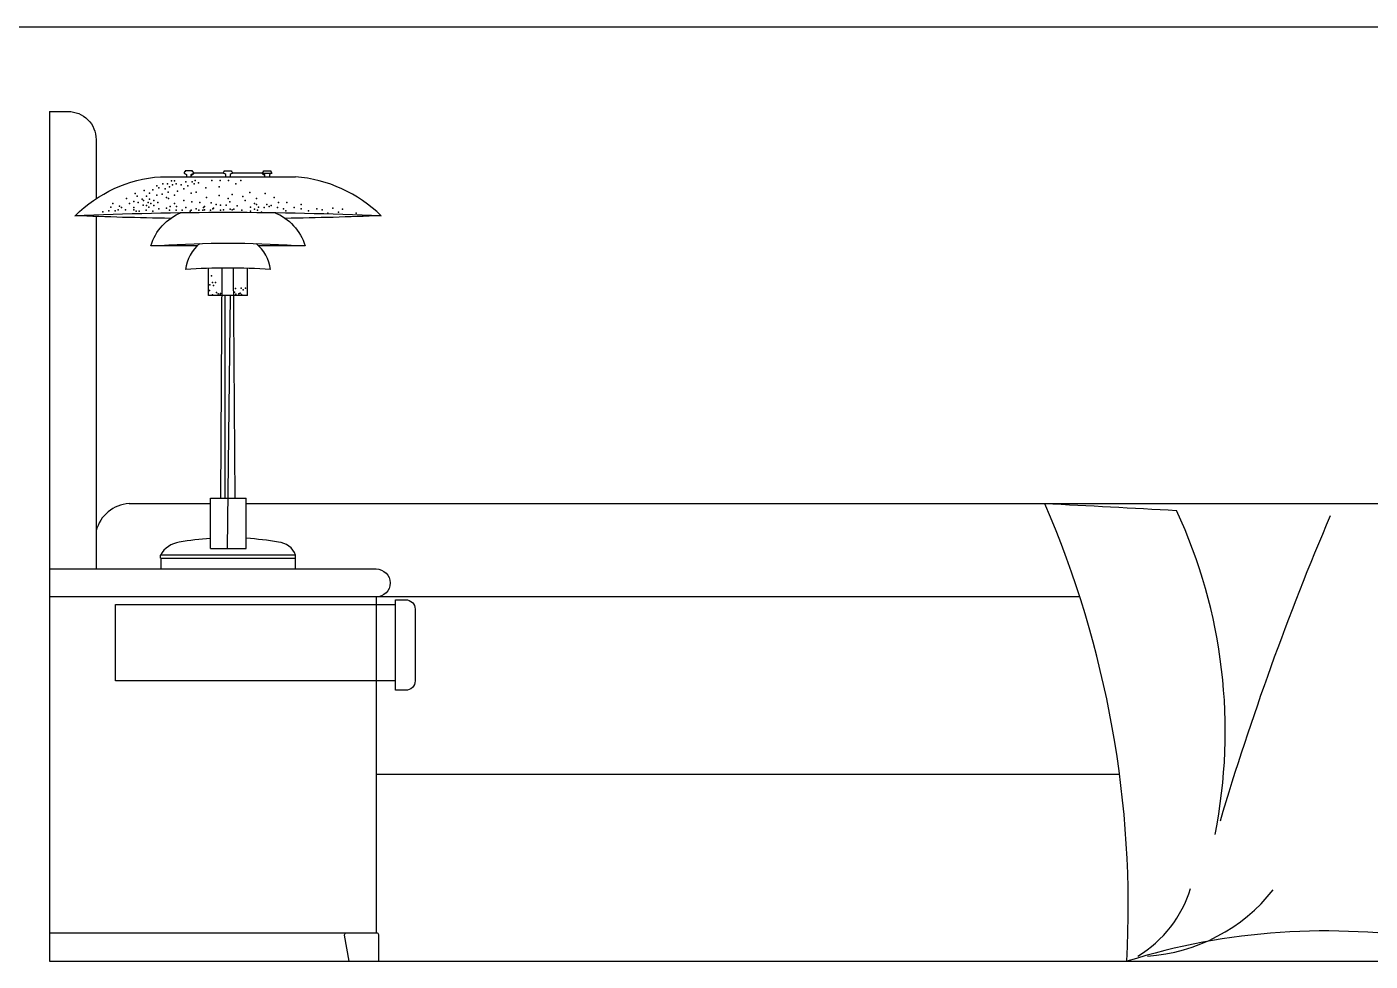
# Model space of a CAD drawing. Header units: inches. Extents: x 6.7 to 49.2, y 11 to 35.8.
# Drawn here: x 45.912 to 47.351, y 14.224 to 15.225 of the extents above; entities that cross this region are included whole.
import ezdxf

# ---------------------------------------------------------------- set-up
doc = ezdxf.new("R2010")
doc.units = ezdxf.units.IN
doc.header["$MEASUREMENT"] = 0
for name, color, linetype in [('02', 2, 'Continuous'), ('1', 1, 'Continuous'), ('4', 4, 'Continuous')]:
    doc.layers.add(name, color=color, linetype=linetype)

msp = doc.modelspace()

# ---------------------------------------------------------------- linework, layer by layer
at = {"layer": '02'}
for p, q in [((46.1741, 15.0676), (46.1649, 15.0676)), ((46.1066, 14.937), (46.1066, 14.9659)), ((46.1198, 14.72), (46.1215, 14.9662)), ((46.1353, 14.72), (46.1333, 14.9662)), ((46.1485, 14.937), (46.1485, 14.9659)), ((46.1485, 14.937), (46.1066, 14.937)), ((46.1247, 14.72), (46.1247, 14.937)), ((46.1272, 14.666), (46.1303, 14.937)), ((46.0216, 14.7141), (46.1087, 14.7141)), ((46.1087, 14.72), (46.1472, 14.72)), ((46.1087, 14.666), (46.1087, 14.72)), ((46.1472, 14.666), (46.1472, 14.72)), ((46.1472, 14.7141), (47.8439, 14.7141)), ((46.1087, 14.666), (46.1472, 14.666)), ((46.0551, 14.6556), (46.0551, 14.659))]:
    msp.add_line(p, q, dxfattribs=at)
for points in [[(46.0881, 15.0642), (46.0881, 15.0665, -0.204461), (46.0903, 15.0676, 0.555281), (46.0896, 15.0696), (46.0896, 15.0705), (46.0817, 15.0705), (46.0817, 15.0696, 0.555281), (46.081, 15.0676, -0.204461), (46.0832, 15.0665), (46.0832, 15.0642)], [(46.1251, 15.0642), (46.1251, 15.0665, 0.204461), (46.1229, 15.0676, -0.555281), (46.1236, 15.0696), (46.1236, 15.0705), (46.1315, 15.0705), (46.1315, 15.0696, -0.555281), (46.1322, 15.0676, 0.204461), (46.13, 15.0665), (46.13, 15.0642)], [(46.1671, 15.065, 0.094811), (46.1634, 15.068), (46.1325, 15.068)], [(46.1671, 15.0642), (46.1671, 15.0665, 0.204461), (46.1648, 15.0676, -0.555282), (46.1656, 15.0696), (46.1656, 15.0705), (46.1734, 15.0705), (46.1734, 15.0696, -0.555282), (46.1742, 15.0676, 0.204461), (46.1719, 15.0665), (46.1719, 15.0642)], [(45.9639, 15.0224, -0.178639), (46.0551, 15.0642), (46.2, 15.0642)], [(46.0661, 15.0196, -0.005704), (45.9634, 15.0224, -0.023086), (46.2917, 15.0224, -0.005704), (46.189, 15.0196)], [(46.0947, 14.9902), (46.0449, 14.9902, -0.227544), (46.0777, 15.0259, -0.227544)], [(46.1774, 15.0259, -0.227544), (46.2101, 14.9902), (46.1603, 14.9902)]]:
    msp.add_lwpolyline(points, format="xyb", dxfattribs=at)
for points in [[(46.1227, 15.068), (46.0917, 15.068)], [(46.2, 14.659), (46.0551, 14.659)], [(46.0551, 14.6556), (46.2, 14.6556)], [(46.0556, 14.6556), (46.0556, 14.6441)], [(46.2, 14.6441), (46.2, 14.659)], [(46.307, 14.5241), (46.0071, 14.5241), (46.0071, 14.6061), (46.307, 14.6061)]]:
    msp.add_lwpolyline(points, dxfattribs=at)
for centre, radius, start, end in [((46.0979, 15.0569), 0.0127, 119.1208, 140.2305), ((46.1882, 14.9167), 0.1479, 45.5945, 85.4316), ((46.1275, 14.0086), 0.9842, 85.7804, 94.2196), ((46.126, 14.9586), 0.0445, 130.1548, 171.8287), ((46.1291, 14.9586), 0.0445, 8.1713, 49.8452), ((46.1275, 14.2075), 0.7588, 86.5578, 93.4422), ((46.0238, 14.6755), 0.0386, 93.1922, 166.0012), ((46.0033, 14.2817), 1.0887, 356.9644, 23.3973), ((44.4199, -35.222), 50.0027, 86.87736, 87.03942), ((46.6336, 14.4702), 0.5623, 348.671, 24.8618), ((50.1559, 13.4885), 3.095, 156.9325, 163.3753), ((46.0795, 14.645), 0.0281, 98.4064, 150.0209), ((46.1285, 14.3794), 0.2981, 93.798, 100.2614), ((46.1285, 14.3794), 0.2981, 79.7386, 86.398), ((46.1801, 14.6516), 0.0212, 20.3456, 85.9287), ((47.0351, 14.3402), 0.1295, 301.2467, 342.8023), ((47.1002, 14.4162), 0.1871, 273.7429, 321.7887), ((47.3031, 13.5435), 0.7129, 80.433, 107.3433)]:
    msp.add_arc(centre, radius, start, end, dxfattribs=at)
for p in [(46.0513, 15.0545), (46.0534, 15.0524), (46.0576, 15.0566), (46.0628, 15.0566), (46.0649, 15.0535), (46.067, 15.0598), (46.068, 15.0555), (46.0701, 15.0598), (46.0722, 15.0566), (46.0775, 15.0556), (46.0825, 15.0589), (46.0847, 15.0544), (46.0892, 15.0589), (46.0914, 15.0566), (46.0925, 15.06), (46.0959, 15.0578), (46.1037, 15.0522), (46.1103, 15.06), (46.1181, 15.0533), (46.1192, 15.06), (46.1281, 15.06), (46.1359, 15.0566), (46.1415, 15.06), (46.0188, 15.0409), (46.0268, 15.0377), (46.0283, 15.0462), (46.0302, 15.0433), (46.0357, 15.04), (46.0369, 15.0388), (46.0377, 15.0493), (46.0402, 15.0433), (46.0435, 15.0466), (46.0435, 15.04), (46.0471, 15.0503), (46.048, 15.0388), (46.0513, 15.0444), (46.0569, 15.0455), (46.0602, 15.0511), (46.0618, 15.042), (46.0636, 15.0477), (46.0639, 15.0409), (46.0703, 15.0444), (46.0736, 15.0489), (46.0803, 15.0511), (46.0803, 15.0388), (46.0881, 15.0466), (46.0887, 15.0373), (46.0936, 15.0477), (46.1047, 15.042), (46.1183, 15.0441), (46.1278, 15.0409), (46.1296, 15.0373), (46.1319, 15.0451), (46.1435, 15.043), (46.146, 15.0388), (46.1508, 15.0472), (46.1581, 15.0409), (46.1675, 15.0462), (46.177, 15.042), (45.9934, 15.0266), (46.0001, 15.0277), (46.0021, 15.0315), (46.0042, 15.0357), (46.0068, 15.0277), (46.0101, 15.0288), (46.0115, 15.0325), (46.0135, 15.0311), (46.0179, 15.0288), (46.022, 15.0357), (46.0268, 15.0311), (46.0268, 15.0288), (46.0293, 15.0273), (46.0313, 15.0366), (46.0324, 15.0273), (46.0366, 15.0336), (46.0398, 15.0284), (46.0402, 15.0333), (46.0419, 15.0367), (46.0429, 15.0315), (46.045, 15.0357), (46.0471, 15.0273), (46.048, 15.0333), (46.0524, 15.0366), (46.0536, 15.0299), (46.0618, 15.0305), (46.0649, 15.0284), (46.0658, 15.0322), (46.0701, 15.0357), (46.0722, 15.0284), (46.0725, 15.0322), (46.0785, 15.0284), (46.0825, 15.0311), (46.0869, 15.0273), (46.088, 15.0284), (46.0936, 15.0299), (46.0963, 15.0284), (46.0974, 15.0367), (46.1005, 15.0284), (46.1014, 15.0311), (46.1025, 15.0322), (46.1025, 15.0288), (46.1089, 15.0284), (46.1096, 15.0364), (46.1114, 15.0299), (46.112, 15.0305), (46.1148, 15.0344), (46.1194, 15.0336), (46.1194, 15.0284), (46.1226, 15.0288), (46.1257, 15.0336), (46.1298, 15.0294), (46.1322, 15.0286), (46.134, 15.0294), (46.1375, 15.0329), (46.1424, 15.0284), (46.1518, 15.0315), (46.1518, 15.0273), (46.1558, 15.0356), (46.1558, 15.0295), (46.1582, 15.0344), (46.1592, 15.0284), (46.1602, 15.0315), (46.1634, 15.0263), (46.1662, 15.0312), (46.1693, 15.0344), (46.1716, 15.0322), (46.1738, 15.0333), (46.1805, 15.0311), (46.1816, 15.0366), (46.1871, 15.0299), (46.1894, 15.0277), (46.1905, 15.0366), (46.1983, 15.0311), (46.2061, 15.0344), (46.2061, 15.0299), (46.2139, 15.0277), (46.2228, 15.0299), (46.2283, 15.0288), (46.2346, 15.0252), (46.2398, 15.0305), (46.2461, 15.0263), (46.2503, 15.0294), (46.265, 15.0252), (46.1099, 14.9581), (46.111, 14.9508), (46.1141, 14.9508), (46.1078, 14.9424), (46.1083, 14.9484), (46.111, 14.9377), (46.112, 14.9477), (46.1152, 14.9403), (46.117, 14.9387), (46.1193, 14.9384), (46.1194, 14.9393), (46.1344, 14.9407), (46.1357, 14.9444), (46.1361, 14.9384), (46.1391, 14.9387), (46.1407, 14.9394), (46.1418, 14.9448), (46.1421, 14.9381), (46.1438, 14.9431), (46.1464, 14.9448)]:
    msp.add_point(p, dxfattribs=at)
at = {"layer": '1'}
msp.add_line((45.9363, 14.2241), (47.9383, 14.2241), dxfattribs=at)
at = {"layer": '4'}
for p, q in [((28.5465, 15.2247), (48.8727, 15.2247)), ((45.9363, 15.1341), (45.9363, 14.2241)), ((47.0394, 14.6141), (45.9363, 14.6141)), ((47.0827, 14.4241), (46.2863, 14.4241)), ((46.287, 14.2541), (45.9363, 14.2541))]:
    msp.add_line(p, q, dxfattribs=at)
for points in [[(45.9363, 15.1341), (45.9563, 15.1341, -0.414214), (45.9863, 15.1041), (45.9863, 15.0406)], [(45.9363, 14.6441), (46.2863, 14.6441, -1), (46.2863, 14.6141), (46.2863, 14.2541)], [(46.307, 14.6111), (46.318, 14.6111, -0.414214), (46.328, 14.6011), (46.328, 14.5241, -0.414214), (46.318, 14.5141), (46.307, 14.5141), (46.307, 14.6111)], [(46.2542, 14.2541, 0.465152), (46.2522, 14.2517), (46.257, 14.2241)], [(46.289, 14.2241), (46.289, 14.2521, 0.414214), (46.287, 14.2541)]]:
    msp.add_lwpolyline(points, format="xyb", dxfattribs=at)
msp.add_lwpolyline([(45.9863, 15.0216), (45.9863, 14.6441)], dxfattribs=at)

doc.saveas('drawing.dxf')
